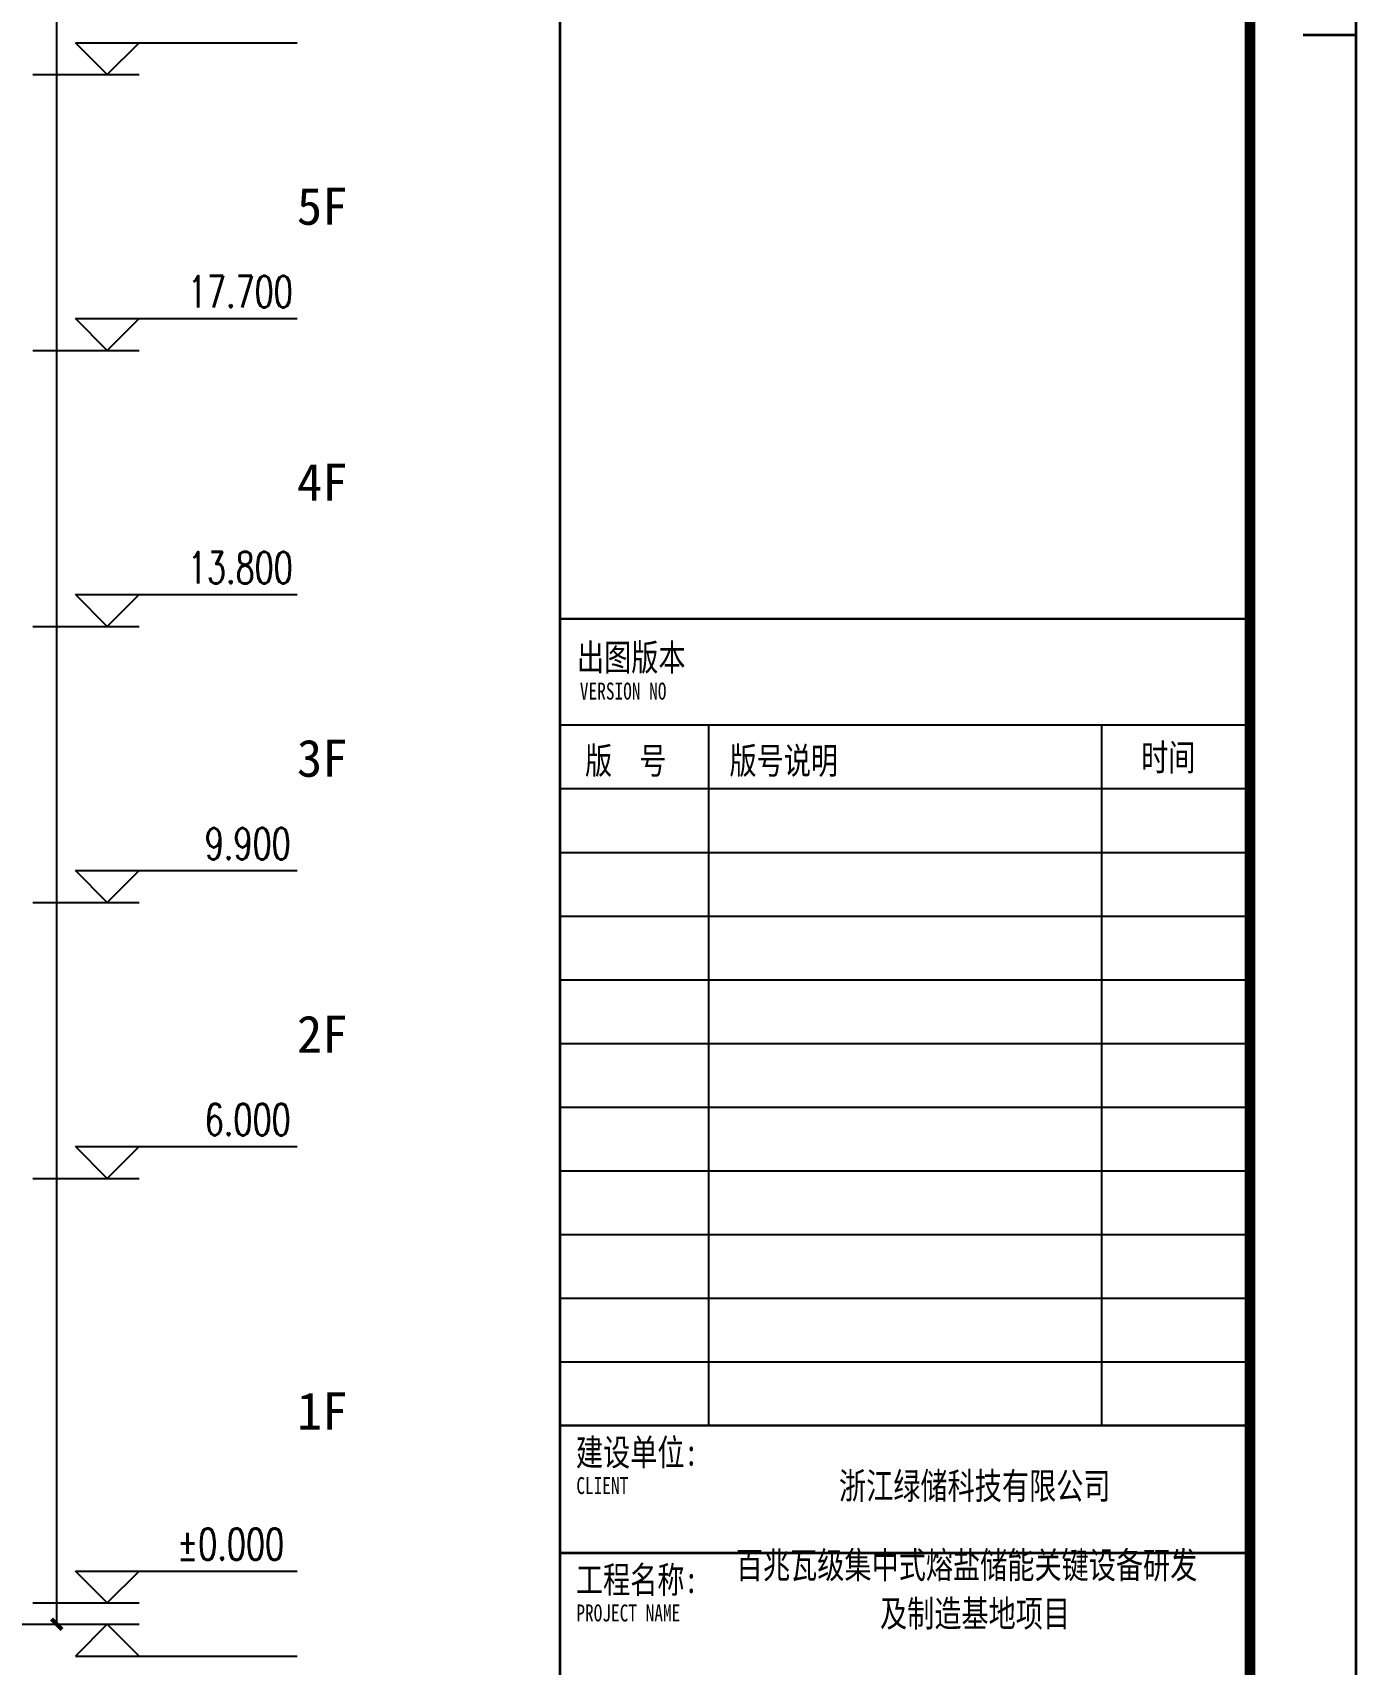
# Model space of a CAD drawing. Extents: x 1738711 to 2346805, y 1189731 to 2516152.
# Drawn here: x 2245363 to 2264082, y 2069733 to 2092793 of the extents above; entities that cross this region are included whole.
import ezdxf
from ezdxf.enums import TextEntityAlignment as Align

# ---------------------------------------------------------------- set-up
doc = ezdxf.new("R2010")
doc.units = 0
doc.header["$LTSCALE"] = 1000
doc.header["$MEASUREMENT"] = 0
for name, color, linetype in [('DIM_ELEV', 3, 'Continuous'), ('PUB_DIM', 3, 'Continuous'), ('PUB_TEXT', 7, 'Continuous'), ('TK', 4, 'Continuous')]:
    doc.layers.add(name, color=color, linetype=linetype)
doc.styles.add('_TCH_DIM', font='SIMPLEX', dxfattribs={"bigfont": 'GBCBIG'})
doc.styles.add('_TCH_DIM_T3', font='SIMPLEX', dxfattribs={"width": 0.705882, "bigfont": 'GBCBIG'})
doc.styles.add('STW', font='simhei_0.ttf')
doc.styles.add('宋体', font='SIMSUN.TTF', dxfattribs={"width": 0.75})
doc.dimstyles.new('_TCH_ARCH&&150', dxfattribs={"dimtxt": 446.25, "dimasz": 150, "dimexe": 375, "dimexo": 450, "dimgap": 189.375, "dimtad": 1, "dimdec": 0, "dimzin": 0, "dimdsep": 46, "dimtxsty": '_TCH_DIM_T3', "dimblk": 'ARCHTICK', "dimcen": 0.09, "dimclrt": 7, "dimazin": 2, "dimtfac": 1, "dimtdec": 0, "dimtix": 1, "dimtmove": 2, "dimatfit": 3, "dimfxl": 1, "dimtolj": 1, "dimtzin": 0, "dimarcsym": 0})

# ---------------------------------------------------------------- blocks, each defined once
blk = doc.blocks.new('hjashrtahreahe')
at = {"const_width": 25}
blk.add_lwpolyline([(84100, 29700), (83600, 29700)], dxfattribs=at)
at = {"layer": 'TK', "color": 7}
for p, q in [((78001, 23200), (78001, 16600)), ((81701, 23200), (81701, 16600))]:
    blk.add_line(p, q, dxfattribs=at)
at = {"layer": 'TK', "color": 7, "const_width": 25}
for points in [[(0, 59400), (84100, 59400), (84100, 0), (0, 0)], [(76600, 24200), (83100, 24200), (83100, 16600), (76600, 16600)], [(76600, 16600), (83100, 16600), (83100, 11800), (76600, 11800)]]:
    blk.add_lwpolyline(points, close=True, dxfattribs=at)
at = {"layer": 'TK', "color": 3, "const_width": 100}
blk.add_lwpolyline([(2500, 1000), (2500, 58400), (83100, 58400), (83100, 1000)], close=True, dxfattribs=at)
at = {"layer": 'TK', "color": 7, "const_width": 25}
for points in [[(76600, 58400), (76600, 1000)], [(76600, 16600), (83100, 16600)], [(76600, 15400), (83100, 15400)]]:
    blk.add_lwpolyline(points, dxfattribs=at)
at = {"layer": 'TK', "color": 7}
for points in [[(76600, 23200), (83100, 23200)], [(76600, 22600), (83100, 22600)], [(76600, 22000), (83100, 22000)], [(76600, 21400), (83100, 21400)], [(76600, 20800), (83100, 20800)], [(76600, 20200), (83100, 20200)], [(76600, 19600), (83100, 19600)], [(76600, 19000), (83100, 19000)], [(76600, 18400), (83100, 18400)], [(76600, 17800), (83100, 17800)], [(76600, 17200), (83100, 17200)]]:
    blk.add_lwpolyline(points, dxfattribs=at)
at = {"layer": 'TK', "color": 7, "style": '宋体', "width": 0.75}
for s, height, p in [('出图版本', 250, (76761, 23712)), ('VERSION NO', 160, (76788, 23439)), ('版  号', 250, (76837, 22739)), ('版号说明', 250, (78198, 22739)), ('时间', 250, (82075, 22769)), ('建设单位:', 250, (76751, 16222)), ('CLIENT', 160, (76755, 15954)), ('工程名称:', 250, (76751, 15022)), ('PROJECT NAME', 160, (76755, 14754))]:
    blk.add_text(s, height=height, dxfattribs=at).set_placement(p)
at = {"layer": 'TK', "style": '宋体', "width": 0.75}
for tag, height, p in [('项目负责人', 350, (6003, 57089)), ('专业负责人', 350, (6003, 56224)), ('设计人', 350, (6003, 55419)), ('版号1', 250, (77304, 22193)), ('时间1', 250, (82405, 22193)), ('版号2', 250, (77304, 21593)), ('时间2', 250, (82405, 21593)), ('版号3', 250, (77304, 20993)), ('时间3', 250, (82405, 20993)), ('建筑会签', 0.0001, (78978, 2403)), ('电气会签', 0.0001, (82128, 2403)), ('结构会签', 0.0001, (78978, 1803)), ('暖通会签', 0.0001, (82128, 1803)), ('给排水会签', 0.0001, (78978, 1250)), ('智能化会签', 0.0001, (82128, 1250))]:
    blk.add_attdef(tag, text='', height=height, dxfattribs=at).set_placement(p, align=Align.CENTER)
for tag, p in [('合作设计单位', (80816, 48986)), ('版号说明1', (79854, 22318)), ('版号说明2', (79854, 21718)), ('版号说明3', (79854, 21118)), ('浙江绿储科技有限公司', (80545, 16036)), ('百兆瓦级集中式熔盐储能关键', (80545, 14953)), ('设备研发及制造基地项目', (80545, 14603)), ('1#研发楼', (80545, 13636)), ('图名', (80545, 12436)), ('工程编号', (78978, 11461)), ('子项编号', (82128, 11461)), ('建筑', (78978, 10711)), ('图号', (82128, 10711)), ('施工图', (78978, 9961)), ('2023.03', (82128, 9961)), ('审定', (79353, 8461)), ('审核', (79353, 7711)), ('工程负责', (79353, 6961)), ('专业负责', (79353, 6211)), ('设计', (79353, 5461)), ('制图', (79353, 4711)), ('校对', (79353, 3961))]:
    blk.add_attdef(tag, text='', height=250, dxfattribs=at).set_placement(p, align=Align.MIDDLE_CENTER)
blk = doc.blocks.new('_ArchTick')
at = {"color": 0, "linetype": 'ByBlock', "const_width": 0.4}
blk.add_lwpolyline([(-0.5, -0.5), (0.5, 0.5)], dxfattribs=at)
blk = doc.blocks.new('*D3588')
at = {"layer": 'Defpoints', "color": 0, "transparency": 16777216}
for p in [(2241686, 2118601), (2245705, 2118601), (2241686, 2070301)]:
    blk.add_point(p, dxfattribs=at)
at = {"layer": 'PUB_DIM', "color": 0, "lineweight": -2, "transparency": 16777216}
for p, q in [((2242136, 2118601), (2246080, 2118601)), ((2245705, 2070301), (2245705, 2118601)), ((2242136, 2070301), (2246080, 2070301))]:
    blk.add_line(p, q, dxfattribs=at)
at = {"layer": 'PUB_DIM', "color": 0, "lineweight": -2, "transparency": 16777216, "xscale": 150, "yscale": 150, "zscale": 150}
for p, rotation in [((2245705, 2118601), 90), ((2245705, 2070301), 270)]:
    blk.add_blockref('_ArchTick', p, dxfattribs=dict(at, rotation=rotation))
at = {"layer": 'PUB_DIM', "color": 7, "transparency": 16777216, "insert": (2245292, 2094451), "char_height": 446.2, "attachment_point": 5, "rotation": 90, "style": '_TCH_DIM_T3'}
blk.add_mtext('\\A1;48300', dxfattribs=at)

msp = doc.modelspace()

# ---------------------------------------------------------------- linework, layer by layer
at = {"layer": 'DIM_ELEV'}
for p, q in [((2246418.5, 2092201.5), (2245968.5, 2092651.5)), ((2245968.5, 2092651.5), (2249100.5, 2092651.5)), ((2246418.5, 2092201.5), (2246868.5, 2092651.5)), ((2245368.5, 2092201.5), (2246868.5, 2092201.5)), ((2246418.5, 2088301.5), (2245968.5, 2088751.5)), ((2245968.5, 2088751.5), (2249100.5, 2088751.5)), ((2246418.5, 2088301.5), (2246868.5, 2088751.5)), ((2245368.5, 2088301.5), (2246868.5, 2088301.5)), ((2246418.5, 2084401.5), (2245968.5, 2084851.5)), ((2245968.5, 2084851.5), (2249100.5, 2084851.5)), ((2246418.5, 2084401.5), (2246868.5, 2084851.5)), ((2245368.5, 2084401.5), (2246868.5, 2084401.5)), ((2246418.5, 2080501.5), (2245968.5, 2080951.5)), ((2245968.5, 2080951.5), (2249100.5, 2080951.5)), ((2246418.5, 2080501.5), (2246868.5, 2080951.5)), ((2245368.5, 2080501.5), (2246868.5, 2080501.5)), ((2246418.5, 2076601.5), (2245968.5, 2077051.5)), ((2245968.5, 2077051.5), (2249100.5, 2077051.5)), ((2246418.5, 2076601.5), (2246868.5, 2077051.5)), ((2245368.5, 2076601.5), (2246868.5, 2076601.5)), ((2246418.5, 2070601.5), (2245968.5, 2071051.5)), ((2245968.5, 2071051.5), (2249100.5, 2071051.5)), ((2246418.5, 2070601.5), (2246868.5, 2071051.5)), ((2245368.5, 2070601.5), (2246868.5, 2070601.5)), ((2245368.5, 2070301.5), (2246868.5, 2070301.5)), ((2246418.5, 2070301.5), (2245968.5, 2069851.5)), ((2246418.5, 2070301.5), (2246868.5, 2069851.5)), ((2245968.5, 2069851.5), (2249100.5, 2069851.5))]:
    msp.add_line(p, q, dxfattribs=at)

# ---------------------------------------------------------------- block references
ref = msp.add_blockref('hjashrtahreahe', (2137913.5, 2048209.1), dxfattribs=dict(xscale=1.5, yscale=1.5, zscale=1.5))
ref.add_attrib('建设单位_001', '浙江绿储科技有限公司', (2256757.7, 2072068.1), dxfattribs={"layer": 'TK', "height": 375, "style": '宋体', "width": 0.75})
ref.add_attrib('工程名称_001', '百兆瓦级集中式熔盐储能关键设备研发', (2255299.7, 2070949.5), dxfattribs={"layer": 'TK', "height": 375, "style": '宋体', "width": 0.75})
ref.add_attrib('工程名称_002', '及制造基地项目', (2257337.2, 2070264.1), dxfattribs={"layer": 'TK', "height": 375, "style": '宋体', "width": 0.75})

# ---------------------------------------------------------------- texts
at = {"style": 'STW'}
for s, p in [('5F', (2249097.6, 2090077.3)), ('4F', (2249097.6, 2086177.3)), ('3F', (2249097.6, 2082277.3)), ('2F', (2249097.6, 2078377.3)), ('1F', (2249097.6, 2073051.2))]:
    msp.add_text(s, height=525.74, dxfattribs=at).set_placement(p)
at = {"layer": 'PUB_TEXT', "color": 7, "style": '_TCH_DIM', "width": 0.705882}
for s, p in [('17.700', (2247555.5, 2088909)), ('13.800', (2247555.5, 2085009)), ('9.900', (2247795.5, 2081109)), ('6.000', (2247795.5, 2077209)), ('%%P0.000', (2247405.5, 2071209))]:
    msp.add_text(s, height=446.25, dxfattribs=at).set_placement(p)

# ---------------------------------------------------------------- dimensions: what is measured, and where the dimension line sits
at = {"layer": 'PUB_DIM'}
dim = msp.add_aligned_dim(p1=(2241685.6, 2070301.5), p2=(2241685.6, 2118601.5), distance=-4019.1, dimstyle='_TCH_ARCH&&150', dxfattribs=at)
dim.commit()
dim.dimension.update_dxf_attribs({"geometry": '*D3588', "text_midpoint": (2245292.2, 2094451.5)})

doc.saveas('drawing.dxf')
